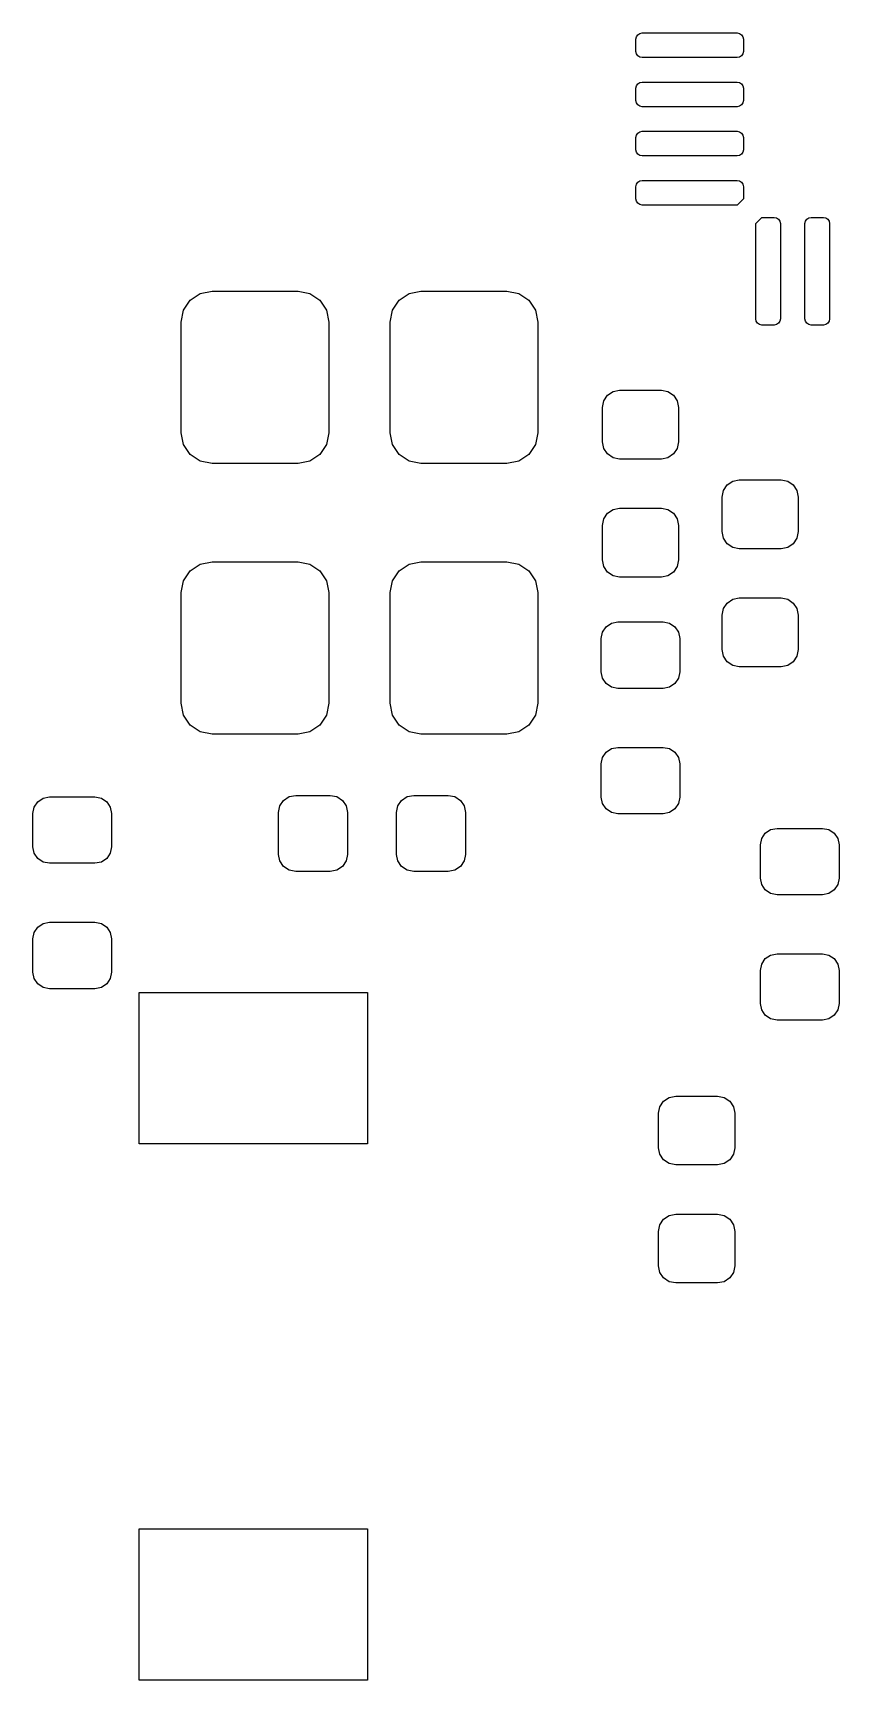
# Model space of a CAD drawing. Header units: inches. Extents: x 5.12 to 5.94, y -4.12 to -1.81.
# Drawn here: x 5.289 to 5.548, y -3.53 to -3.003 of the extents above; entities that cross this region are included whole.
import ezdxf

# ---------------------------------------------------------------- set-up
doc = ezdxf.new("R2010")
doc.units = ezdxf.units.IN
doc.header["$MEASUREMENT"] = 0
doc.layers.add('F.Paste', color=253, linetype='CONTINUOUS', true_color=0xb4a09a)

msp = doc.modelspace()

# ---------------------------------------------------------------- linework, layer by layer
at = {"layer": 'F.Paste', "linetype": 'CONTINUOUS'}
for p, q in [((5.48253, -3.00469), (5.48268, -3.00394)), ((5.48253, -3.00863), (5.48253, -3.00469)), ((5.48268, -3.00394), (5.4831, -3.0033)), ((5.4831, -3.0033), (5.48374, -3.00287)), ((5.48374, -3.00287), (5.48449, -3.00272)), ((5.48449, -3.00272), (5.51501, -3.00272)), ((5.51501, -3.00272), (5.51576, -3.00287)), ((5.51576, -3.00287), (5.5164, -3.0033)), ((5.5164, -3.0033), (5.51682, -3.00394)), ((5.51682, -3.00394), (5.51697, -3.00469)), ((5.51697, -3.00469), (5.51697, -3.00863)), ((5.48268, -3.00938), (5.48253, -3.00863)), ((5.4831, -3.01002), (5.48268, -3.00938)), ((5.48374, -3.01045), (5.4831, -3.01002)), ((5.48449, -3.0106), (5.48374, -3.01045)), ((5.51501, -3.0106), (5.48449, -3.0106)), ((5.51576, -3.01045), (5.51501, -3.0106)), ((5.5164, -3.01002), (5.51576, -3.01045)), ((5.51682, -3.00938), (5.5164, -3.01002)), ((5.51697, -3.00863), (5.51682, -3.00938)), ((5.48253, -3.02044), (5.48268, -3.01969)), ((5.48253, -3.02438), (5.48253, -3.02044)), ((5.48268, -3.01969), (5.4831, -3.01905)), ((5.4831, -3.01905), (5.48374, -3.01862)), ((5.48374, -3.01862), (5.48449, -3.01847)), ((5.48449, -3.01847), (5.51501, -3.01847)), ((5.51501, -3.01847), (5.51576, -3.01862)), ((5.51576, -3.01862), (5.5164, -3.01905)), ((5.5164, -3.01905), (5.51682, -3.01969)), ((5.51682, -3.01969), (5.51697, -3.02044)), ((5.51697, -3.02044), (5.51697, -3.02438)), ((5.48268, -3.02513), (5.48253, -3.02438)), ((5.4831, -3.02577), (5.48268, -3.02513)), ((5.48374, -3.0262), (5.4831, -3.02577)), ((5.48449, -3.02635), (5.48374, -3.0262)), ((5.51501, -3.02635), (5.48449, -3.02635)), ((5.51576, -3.0262), (5.51501, -3.02635)), ((5.5164, -3.02577), (5.51576, -3.0262)), ((5.51682, -3.02513), (5.5164, -3.02577)), ((5.51697, -3.02438), (5.51682, -3.02513)), ((5.48253, -3.03619), (5.48268, -3.03544)), ((5.48253, -3.04013), (5.48253, -3.03619)), ((5.48268, -3.03544), (5.4831, -3.0348)), ((5.4831, -3.0348), (5.48374, -3.03437)), ((5.48374, -3.03437), (5.48449, -3.03422)), ((5.48449, -3.03422), (5.51501, -3.03422)), ((5.51501, -3.03422), (5.51576, -3.03437)), ((5.51576, -3.03437), (5.5164, -3.0348)), ((5.5164, -3.0348), (5.51682, -3.03544)), ((5.51682, -3.03544), (5.51697, -3.03619)), ((5.51697, -3.03619), (5.51697, -3.04013)), ((5.48268, -3.04088), (5.48253, -3.04013)), ((5.4831, -3.04152), (5.48268, -3.04088)), ((5.48374, -3.04194), (5.4831, -3.04152)), ((5.48449, -3.04209), (5.48374, -3.04194)), ((5.51501, -3.04209), (5.48449, -3.04209)), ((5.51576, -3.04194), (5.51501, -3.04209)), ((5.5164, -3.04152), (5.51576, -3.04194)), ((5.51682, -3.04088), (5.5164, -3.04152)), ((5.51697, -3.04013), (5.51682, -3.04088)), ((5.48253, -3.05194), (5.48268, -3.05118)), ((5.48253, -3.05587), (5.48253, -3.05194)), ((5.48268, -3.05118), (5.4831, -3.05055)), ((5.4831, -3.05055), (5.48374, -3.05012)), ((5.48374, -3.05012), (5.48449, -3.04997)), ((5.48449, -3.04997), (5.51501, -3.04997)), ((5.51501, -3.04997), (5.51576, -3.05012)), ((5.51576, -3.05012), (5.5164, -3.05055)), ((5.5164, -3.05055), (5.51682, -3.05118)), ((5.51682, -3.05118), (5.51697, -3.05194)), ((5.51697, -3.05194), (5.51697, -3.05587)), ((5.48268, -3.05663), (5.48253, -3.05587)), ((5.4831, -3.05727), (5.48268, -3.05663)), ((5.48374, -3.05769), (5.4831, -3.05727)), ((5.48449, -3.05784), (5.48374, -3.05769)), ((5.51501, -3.05784), (5.48449, -3.05784)), ((5.51697, -3.05587), (5.51501, -3.05784)), ((5.52091, -3.06375), (5.52288, -3.06178)), ((5.52288, -3.06178), (5.52682, -3.06178)), ((5.52682, -3.06178), (5.52757, -3.06193)), ((5.52757, -3.06193), (5.52821, -3.06236)), ((5.52821, -3.06236), (5.52864, -3.06299)), ((5.52864, -3.06299), (5.52879, -3.06375)), ((5.53666, -3.06375), (5.53681, -3.06299)), ((5.53681, -3.06299), (5.53724, -3.06236)), ((5.53724, -3.06236), (5.53787, -3.06193)), ((5.53787, -3.06193), (5.53863, -3.06178)), ((5.53863, -3.06178), (5.54256, -3.06178)), ((5.54256, -3.06178), (5.54332, -3.06193)), ((5.54332, -3.06193), (5.54396, -3.06236)), ((5.54396, -3.06236), (5.54438, -3.06299)), ((5.54438, -3.06299), (5.54453, -3.06375)), ((5.52091, -3.09426), (5.52091, -3.06375)), ((5.52879, -3.06375), (5.52879, -3.09426)), ((5.53666, -3.09426), (5.53666, -3.06375)), ((5.54453, -3.06375), (5.54453, -3.09426)), ((5.33766, -3.09152), (5.3398, -3.08832)), ((5.3398, -3.08832), (5.34299, -3.08619)), ((5.34299, -3.08619), (5.34676, -3.08544)), ((5.34676, -3.08544), (5.37431, -3.08544)), ((5.37431, -3.08544), (5.37808, -3.08619)), ((5.37808, -3.08619), (5.38127, -3.08832)), ((5.38127, -3.08832), (5.38341, -3.09152)), ((5.40459, -3.09152), (5.40673, -3.08832)), ((5.40673, -3.08832), (5.40992, -3.08619)), ((5.40992, -3.08619), (5.41369, -3.08544)), ((5.41369, -3.08544), (5.44124, -3.08544)), ((5.44124, -3.08544), (5.44501, -3.08619)), ((5.44501, -3.08619), (5.4482, -3.08832)), ((5.4482, -3.08832), (5.45034, -3.09152)), ((5.33691, -3.09528), (5.33766, -3.09152)), ((5.33691, -3.13072), (5.33691, -3.09528)), ((5.38341, -3.09152), (5.38416, -3.09528)), ((5.38416, -3.09528), (5.38416, -3.13072)), ((5.40384, -3.09528), (5.40459, -3.09152)), ((5.40384, -3.13072), (5.40384, -3.09528)), ((5.45034, -3.09152), (5.45109, -3.09528)), ((5.45109, -3.09528), (5.45109, -3.13072)), ((5.52106, -3.09501), (5.52091, -3.09426)), ((5.52149, -3.09565), (5.52106, -3.09501)), ((5.52864, -3.09501), (5.52821, -3.09565)), ((5.52879, -3.09426), (5.52864, -3.09501)), ((5.53681, -3.09501), (5.53666, -3.09426)), ((5.53724, -3.09565), (5.53681, -3.09501)), ((5.54438, -3.09501), (5.54396, -3.09565)), ((5.54453, -3.09426), (5.54438, -3.09501)), ((5.52213, -3.09608), (5.52149, -3.09565)), ((5.52288, -3.09623), (5.52213, -3.09608)), ((5.52682, -3.09623), (5.52288, -3.09623)), ((5.52757, -3.09608), (5.52682, -3.09623)), ((5.52821, -3.09565), (5.52757, -3.09608)), ((5.53787, -3.09608), (5.53724, -3.09565)), ((5.53863, -3.09623), (5.53787, -3.09608)), ((5.54256, -3.09623), (5.53863, -3.09623)), ((5.54332, -3.09608), (5.54256, -3.09623)), ((5.54396, -3.09565), (5.54332, -3.09608)), ((5.4718, -3.12259), (5.47221, -3.12048)), ((5.47221, -3.12048), (5.47341, -3.11869)), ((5.47341, -3.11869), (5.4752, -3.1175)), ((5.4752, -3.1175), (5.47731, -3.11708)), ((5.47731, -3.11708), (5.49069, -3.11708)), ((5.49069, -3.11708), (5.4928, -3.1175)), ((5.4928, -3.1175), (5.49459, -3.11869)), ((5.49459, -3.11869), (5.49579, -3.12048)), ((5.49579, -3.12048), (5.4962, -3.12259)), ((5.4718, -3.13361), (5.4718, -3.12259)), ((5.4962, -3.12259), (5.4962, -3.13361)), ((5.33766, -3.13448), (5.33691, -3.13072)), ((5.38416, -3.13072), (5.38341, -3.13448)), ((5.40459, -3.13448), (5.40384, -3.13072)), ((5.45109, -3.13072), (5.45034, -3.13448)), ((5.3398, -3.13768), (5.33766, -3.13448)), ((5.38341, -3.13448), (5.38127, -3.13768)), ((5.40673, -3.13768), (5.40459, -3.13448)), ((5.45034, -3.13448), (5.4482, -3.13768)), ((5.47221, -3.13572), (5.4718, -3.13361)), ((5.47341, -3.13751), (5.47221, -3.13572)), ((5.4752, -3.13871), (5.47341, -3.13751)), ((5.49459, -3.13751), (5.4928, -3.13871)), ((5.49579, -3.13572), (5.49459, -3.13751)), ((5.4962, -3.13361), (5.49579, -3.13572)), ((5.34299, -3.13981), (5.3398, -3.13768)), ((5.34676, -3.14056), (5.34299, -3.13981)), ((5.37431, -3.14056), (5.34676, -3.14056)), ((5.37808, -3.13981), (5.37431, -3.14056)), ((5.38127, -3.13768), (5.37808, -3.13981)), ((5.40992, -3.13981), (5.40673, -3.13768)), ((5.41369, -3.14056), (5.40992, -3.13981)), ((5.44124, -3.14056), (5.41369, -3.14056)), ((5.44501, -3.13981), (5.44124, -3.14056)), ((5.4482, -3.13768), (5.44501, -3.13981)), ((5.47731, -3.13913), (5.4752, -3.13871)), ((5.49069, -3.13913), (5.47731, -3.13913)), ((5.4928, -3.13871), (5.49069, -3.13913)), ((5.51055, -3.14923), (5.51175, -3.14744)), ((5.51175, -3.14744), (5.51354, -3.14625)), ((5.51354, -3.14625), (5.51565, -3.14583)), ((5.51565, -3.14583), (5.52903, -3.14583)), ((5.52903, -3.14583), (5.53114, -3.14625)), ((5.53114, -3.14625), (5.53293, -3.14744)), ((5.53293, -3.14744), (5.53412, -3.14923)), ((5.51013, -3.15134), (5.51055, -3.14923)), ((5.51013, -3.16236), (5.51013, -3.15134)), ((5.53412, -3.14923), (5.53454, -3.15134)), ((5.53454, -3.15134), (5.53454, -3.16236)), ((5.4718, -3.16039), (5.47221, -3.15828)), ((5.47221, -3.15828), (5.47341, -3.15649)), ((5.47341, -3.15649), (5.4752, -3.15529)), ((5.4752, -3.15529), (5.47731, -3.15487)), ((5.47731, -3.15487), (5.49069, -3.15487)), ((5.49069, -3.15487), (5.4928, -3.15529)), ((5.4928, -3.15529), (5.49459, -3.15649)), ((5.49459, -3.15649), (5.49579, -3.15828)), ((5.49579, -3.15828), (5.4962, -3.16039)), ((5.4718, -3.17141), (5.4718, -3.16039)), ((5.4962, -3.16039), (5.4962, -3.17141)), ((5.51055, -3.16447), (5.51013, -3.16236)), ((5.53454, -3.16236), (5.53412, -3.16447)), ((5.51175, -3.16626), (5.51055, -3.16447)), ((5.51354, -3.16746), (5.51175, -3.16626)), ((5.51565, -3.16788), (5.51354, -3.16746)), ((5.52903, -3.16788), (5.51565, -3.16788)), ((5.53114, -3.16746), (5.52903, -3.16788)), ((5.53293, -3.16626), (5.53114, -3.16746)), ((5.53412, -3.16447), (5.53293, -3.16626)), ((5.3398, -3.17494), (5.34299, -3.1728)), ((5.34299, -3.1728), (5.34676, -3.17206)), ((5.34676, -3.17206), (5.37431, -3.17206)), ((5.37431, -3.17206), (5.37808, -3.1728)), ((5.37808, -3.1728), (5.38127, -3.17494)), ((5.40673, -3.17494), (5.40992, -3.1728)), ((5.40992, -3.1728), (5.41369, -3.17206)), ((5.41369, -3.17206), (5.44124, -3.17206)), ((5.44124, -3.17206), (5.44501, -3.1728)), ((5.44501, -3.1728), (5.4482, -3.17494)), ((5.47221, -3.17352), (5.4718, -3.17141)), ((5.47341, -3.17531), (5.47221, -3.17352)), ((5.49579, -3.17352), (5.49459, -3.17531)), ((5.4962, -3.17141), (5.49579, -3.17352)), ((5.33691, -3.1819), (5.33766, -3.17813)), ((5.33766, -3.17813), (5.3398, -3.17494)), ((5.38127, -3.17494), (5.38341, -3.17813)), ((5.38341, -3.17813), (5.38416, -3.1819)), ((5.40384, -3.1819), (5.40459, -3.17813)), ((5.40459, -3.17813), (5.40673, -3.17494)), ((5.4482, -3.17494), (5.45034, -3.17813)), ((5.45034, -3.17813), (5.45109, -3.1819)), ((5.4752, -3.1765), (5.47341, -3.17531)), ((5.47731, -3.17692), (5.4752, -3.1765)), ((5.49069, -3.17692), (5.47731, -3.17692)), ((5.4928, -3.1765), (5.49069, -3.17692)), ((5.49459, -3.17531), (5.4928, -3.1765)), ((5.33691, -3.21733), (5.33691, -3.1819)), ((5.38416, -3.1819), (5.38416, -3.21733)), ((5.40384, -3.21733), (5.40384, -3.1819)), ((5.45109, -3.1819), (5.45109, -3.21733)), ((5.51175, -3.18524), (5.51354, -3.18404)), ((5.51354, -3.18404), (5.51565, -3.18362)), ((5.51565, -3.18362), (5.52903, -3.18362)), ((5.52903, -3.18362), (5.53114, -3.18404)), ((5.53114, -3.18404), (5.53293, -3.18524)), ((5.51013, -3.18914), (5.51055, -3.18703)), ((5.51013, -3.20016), (5.51013, -3.18914)), ((5.51055, -3.18703), (5.51175, -3.18524)), ((5.53293, -3.18524), (5.53412, -3.18703)), ((5.53412, -3.18703), (5.53454, -3.18914)), ((5.53454, -3.18914), (5.53454, -3.20016)), ((5.4714, -3.19661), (5.47181, -3.19457)), ((5.47181, -3.19457), (5.47296, -3.19285)), ((5.47296, -3.19285), (5.47468, -3.1917)), ((5.47468, -3.1917), (5.47672, -3.19129)), ((5.47672, -3.19129), (5.49128, -3.19129)), ((5.49128, -3.19129), (5.49332, -3.1917)), ((5.49332, -3.1917), (5.49504, -3.19285)), ((5.49504, -3.19285), (5.49619, -3.19457)), ((5.49619, -3.19457), (5.4966, -3.19661)), ((5.4714, -3.20724), (5.4714, -3.19661)), ((5.4966, -3.19661), (5.4966, -3.20724)), ((5.51055, -3.20227), (5.51013, -3.20016)), ((5.53454, -3.20016), (5.53412, -3.20227)), ((5.51175, -3.20406), (5.51055, -3.20227)), ((5.51354, -3.20525), (5.51175, -3.20406)), ((5.51565, -3.20567), (5.51354, -3.20525)), ((5.52903, -3.20567), (5.51565, -3.20567)), ((5.53114, -3.20525), (5.52903, -3.20567)), ((5.53293, -3.20406), (5.53114, -3.20525)), ((5.53412, -3.20227), (5.53293, -3.20406)), ((5.47181, -3.20927), (5.4714, -3.20724)), ((5.47296, -3.21099), (5.47181, -3.20927)), ((5.47468, -3.21215), (5.47296, -3.21099)), ((5.49504, -3.21099), (5.49332, -3.21215)), ((5.49619, -3.20927), (5.49504, -3.21099)), ((5.4966, -3.20724), (5.49619, -3.20927)), ((5.47672, -3.21255), (5.47468, -3.21215)), ((5.49128, -3.21255), (5.47672, -3.21255)), ((5.49332, -3.21215), (5.49128, -3.21255)), ((5.33766, -3.2211), (5.33691, -3.21733)), ((5.3398, -3.22429), (5.33766, -3.2211)), ((5.38341, -3.2211), (5.38127, -3.22429)), ((5.38416, -3.21733), (5.38341, -3.2211)), ((5.40459, -3.2211), (5.40384, -3.21733)), ((5.40673, -3.22429), (5.40459, -3.2211)), ((5.45034, -3.2211), (5.4482, -3.22429)), ((5.45109, -3.21733), (5.45034, -3.2211)), ((5.34299, -3.22642), (5.3398, -3.22429)), ((5.34676, -3.22717), (5.34299, -3.22642)), ((5.37808, -3.22642), (5.37431, -3.22717)), ((5.38127, -3.22429), (5.37808, -3.22642)), ((5.40992, -3.22642), (5.40673, -3.22429)), ((5.41369, -3.22717), (5.40992, -3.22642)), ((5.44501, -3.22642), (5.44124, -3.22717)), ((5.4482, -3.22429), (5.44501, -3.22642)), ((5.37431, -3.22717), (5.34676, -3.22717)), ((5.44124, -3.22717), (5.41369, -3.22717)), ((5.47296, -3.23301), (5.47468, -3.23185)), ((5.47468, -3.23185), (5.47672, -3.23145)), ((5.47672, -3.23145), (5.49128, -3.23145)), ((5.49128, -3.23145), (5.49332, -3.23185)), ((5.49332, -3.23185), (5.49504, -3.23301)), ((5.4714, -3.23676), (5.47181, -3.23473)), ((5.4714, -3.24739), (5.4714, -3.23676)), ((5.47181, -3.23473), (5.47296, -3.23301)), ((5.49504, -3.23301), (5.49619, -3.23473)), ((5.49619, -3.23473), (5.4966, -3.23676)), ((5.4966, -3.23676), (5.4966, -3.24739)), ((5.29096, -3.24885), (5.29268, -3.2477)), ((5.29268, -3.2477), (5.29472, -3.24729)), ((5.29472, -3.24729), (5.30928, -3.24729)), ((5.30928, -3.24729), (5.31132, -3.2477)), ((5.31132, -3.2477), (5.31304, -3.24885)), ((5.36969, -3.24841), (5.37148, -3.24721)), ((5.37148, -3.24721), (5.37359, -3.2468)), ((5.37359, -3.2468), (5.38461, -3.2468)), ((5.38461, -3.2468), (5.38672, -3.24721)), ((5.38672, -3.24721), (5.38851, -3.24841)), ((5.40749, -3.24841), (5.40928, -3.24721)), ((5.40928, -3.24721), (5.41139, -3.2468)), ((5.41139, -3.2468), (5.42241, -3.2468)), ((5.42241, -3.2468), (5.42452, -3.24721)), ((5.42452, -3.24721), (5.42631, -3.24841)), ((5.47181, -3.24943), (5.4714, -3.24739)), ((5.4966, -3.24739), (5.49619, -3.24943)), ((5.2894, -3.25261), (5.28981, -3.25057)), ((5.2894, -3.26324), (5.2894, -3.25261)), ((5.28981, -3.25057), (5.29096, -3.24885)), ((5.31304, -3.24885), (5.31419, -3.25057)), ((5.31419, -3.25057), (5.3146, -3.25261)), ((5.3146, -3.25261), (5.3146, -3.26324)), ((5.36808, -3.25231), (5.3685, -3.2502)), ((5.36808, -3.26569), (5.36808, -3.25231)), ((5.3685, -3.2502), (5.36969, -3.24841)), ((5.38851, -3.24841), (5.38971, -3.2502)), ((5.38971, -3.2502), (5.39013, -3.25231)), ((5.39013, -3.25231), (5.39013, -3.26569)), ((5.40587, -3.25231), (5.40629, -3.2502)), ((5.40587, -3.26569), (5.40587, -3.25231)), ((5.40629, -3.2502), (5.40749, -3.24841)), ((5.42631, -3.24841), (5.4275, -3.2502)), ((5.4275, -3.2502), (5.42792, -3.25231)), ((5.42792, -3.25231), (5.42792, -3.26569)), ((5.47296, -3.25115), (5.47181, -3.24943)), ((5.47468, -3.2523), (5.47296, -3.25115)), ((5.47672, -3.25271), (5.47468, -3.2523)), ((5.49128, -3.25271), (5.47672, -3.25271)), ((5.49332, -3.2523), (5.49128, -3.25271)), ((5.49504, -3.25115), (5.49332, -3.2523)), ((5.49619, -3.24943), (5.49504, -3.25115)), ((5.52396, -3.25893), (5.52568, -3.25777)), ((5.52568, -3.25777), (5.52772, -3.25737)), ((5.52772, -3.25737), (5.54228, -3.25737)), ((5.54228, -3.25737), (5.54432, -3.25777)), ((5.54432, -3.25777), (5.54604, -3.25893)), ((5.28981, -3.26527), (5.2894, -3.26324)), ((5.3146, -3.26324), (5.31419, -3.26527)), ((5.5224, -3.26269), (5.52281, -3.26065)), ((5.5224, -3.27331), (5.5224, -3.26269)), ((5.52281, -3.26065), (5.52396, -3.25893)), ((5.54604, -3.25893), (5.54719, -3.26065)), ((5.54719, -3.26065), (5.5476, -3.26269)), ((5.5476, -3.26269), (5.5476, -3.27331)), ((5.29096, -3.26699), (5.28981, -3.26527)), ((5.29268, -3.26815), (5.29096, -3.26699)), ((5.29472, -3.26855), (5.29268, -3.26815)), ((5.30928, -3.26855), (5.29472, -3.26855)), ((5.31132, -3.26815), (5.30928, -3.26855)), ((5.31304, -3.26699), (5.31132, -3.26815)), ((5.31419, -3.26527), (5.31304, -3.26699)), ((5.3685, -3.2678), (5.36808, -3.26569)), ((5.36969, -3.26959), (5.3685, -3.2678)), ((5.38971, -3.2678), (5.38851, -3.26959)), ((5.39013, -3.26569), (5.38971, -3.2678)), ((5.40629, -3.2678), (5.40587, -3.26569)), ((5.40749, -3.26959), (5.40629, -3.2678)), ((5.4275, -3.2678), (5.42631, -3.26959)), ((5.42792, -3.26569), (5.4275, -3.2678)), ((5.37148, -3.27079), (5.36969, -3.26959)), ((5.37359, -3.2712), (5.37148, -3.27079)), ((5.38461, -3.2712), (5.37359, -3.2712)), ((5.38672, -3.27079), (5.38461, -3.2712)), ((5.38851, -3.26959), (5.38672, -3.27079)), ((5.40928, -3.27079), (5.40749, -3.26959)), ((5.41139, -3.2712), (5.40928, -3.27079)), ((5.42241, -3.2712), (5.41139, -3.2712)), ((5.42452, -3.27079), (5.42241, -3.2712)), ((5.42631, -3.26959), (5.42452, -3.27079)), ((5.52281, -3.27535), (5.5224, -3.27331)), ((5.5476, -3.27331), (5.54719, -3.27535)), ((5.52396, -3.27707), (5.52281, -3.27535)), ((5.52568, -3.27823), (5.52396, -3.27707)), ((5.52772, -3.27863), (5.52568, -3.27823)), ((5.54228, -3.27863), (5.52772, -3.27863)), ((5.54432, -3.27823), (5.54228, -3.27863)), ((5.54604, -3.27707), (5.54432, -3.27823)), ((5.54719, -3.27535), (5.54604, -3.27707)), ((5.28981, -3.29073), (5.29096, -3.28901)), ((5.29096, -3.28901), (5.29268, -3.28785)), ((5.29268, -3.28785), (5.29472, -3.28745)), ((5.29472, -3.28745), (5.30928, -3.28745)), ((5.30928, -3.28745), (5.31132, -3.28785)), ((5.31132, -3.28785), (5.31304, -3.28901)), ((5.31304, -3.28901), (5.31419, -3.29073)), ((5.2894, -3.29276), (5.28981, -3.29073)), ((5.2894, -3.30339), (5.2894, -3.29276)), ((5.31419, -3.29073), (5.3146, -3.29276)), ((5.3146, -3.29276), (5.3146, -3.30339)), ((5.5224, -3.30284), (5.52281, -3.30081)), ((5.52281, -3.30081), (5.52396, -3.29908)), ((5.52396, -3.29908), (5.52568, -3.29793)), ((5.52568, -3.29793), (5.52772, -3.29753)), ((5.52772, -3.29753), (5.54228, -3.29753)), ((5.54228, -3.29753), (5.54432, -3.29793)), ((5.54432, -3.29793), (5.54604, -3.29908)), ((5.54604, -3.29908), (5.54719, -3.30081)), ((5.54719, -3.30081), (5.5476, -3.30284)), ((5.28981, -3.30543), (5.2894, -3.30339)), ((5.29096, -3.30715), (5.28981, -3.30543)), ((5.31419, -3.30543), (5.31304, -3.30715)), ((5.3146, -3.30339), (5.31419, -3.30543)), ((5.5224, -3.31347), (5.5224, -3.30284)), ((5.5476, -3.30284), (5.5476, -3.31347)), ((5.29268, -3.3083), (5.29096, -3.30715)), ((5.29472, -3.30871), (5.29268, -3.3083)), ((5.30928, -3.30871), (5.29472, -3.30871)), ((5.31132, -3.3083), (5.30928, -3.30871)), ((5.31304, -3.30715), (5.31132, -3.3083)), ((5.32339, -3.35839), (5.32339, -3.30996)), ((5.32339, -3.30996), (5.39661, -3.30996)), ((5.39661, -3.30996), (5.39661, -3.35839)), ((5.52281, -3.31551), (5.5224, -3.31347)), ((5.52396, -3.31723), (5.52281, -3.31551)), ((5.54719, -3.31551), (5.54604, -3.31723)), ((5.5476, -3.31347), (5.54719, -3.31551)), ((5.52568, -3.31838), (5.52396, -3.31723)), ((5.52772, -3.31879), (5.52568, -3.31838)), ((5.54228, -3.31879), (5.52772, -3.31879)), ((5.54432, -3.31838), (5.54228, -3.31879)), ((5.54604, -3.31723), (5.54432, -3.31838)), ((5.4932, -3.3435), (5.49531, -3.34308)), ((5.49531, -3.34308), (5.50869, -3.34308)), ((5.50869, -3.34308), (5.5108, -3.3435)), ((5.4898, -3.34859), (5.49021, -3.34648)), ((5.49021, -3.34648), (5.49141, -3.34469)), ((5.49141, -3.34469), (5.4932, -3.3435)), ((5.5108, -3.3435), (5.51259, -3.34469)), ((5.51259, -3.34469), (5.51379, -3.34648)), ((5.51379, -3.34648), (5.5142, -3.34859)), ((5.4898, -3.35961), (5.4898, -3.34859)), ((5.5142, -3.34859), (5.5142, -3.35961)), ((5.39661, -3.35839), (5.32339, -3.35839)), ((5.49021, -3.36172), (5.4898, -3.35961)), ((5.49141, -3.36351), (5.49021, -3.36172)), ((5.4932, -3.36471), (5.49141, -3.36351)), ((5.51259, -3.36351), (5.5108, -3.36471)), ((5.51379, -3.36172), (5.51259, -3.36351)), ((5.5142, -3.35961), (5.51379, -3.36172)), ((5.49531, -3.36513), (5.4932, -3.36471)), ((5.50869, -3.36513), (5.49531, -3.36513)), ((5.5108, -3.36471), (5.50869, -3.36513)), ((5.4898, -3.38639), (5.49021, -3.38428)), ((5.49021, -3.38428), (5.49141, -3.38249)), ((5.49141, -3.38249), (5.4932, -3.38129)), ((5.4932, -3.38129), (5.49531, -3.38087)), ((5.49531, -3.38087), (5.50869, -3.38087)), ((5.50869, -3.38087), (5.5108, -3.38129)), ((5.5108, -3.38129), (5.51259, -3.38249)), ((5.51259, -3.38249), (5.51379, -3.38428)), ((5.51379, -3.38428), (5.5142, -3.38639)), ((5.4898, -3.39741), (5.4898, -3.38639)), ((5.5142, -3.38639), (5.5142, -3.39741)), ((5.49021, -3.39952), (5.4898, -3.39741)), ((5.49141, -3.40131), (5.49021, -3.39952)), ((5.51379, -3.39952), (5.51259, -3.40131)), ((5.5142, -3.39741), (5.51379, -3.39952)), ((5.4932, -3.4025), (5.49141, -3.40131)), ((5.49531, -3.40292), (5.4932, -3.4025)), ((5.50869, -3.40292), (5.49531, -3.40292)), ((5.5108, -3.4025), (5.50869, -3.40292)), ((5.51259, -3.40131), (5.5108, -3.4025)), ((5.32339, -3.53004), (5.32339, -3.48161)), ((5.32339, -3.48161), (5.39661, -3.48161)), ((5.39661, -3.48161), (5.39661, -3.53004)), ((5.39661, -3.53004), (5.32339, -3.53004))]:
    msp.add_line(p, q, dxfattribs=at)

doc.saveas('drawing.dxf')
